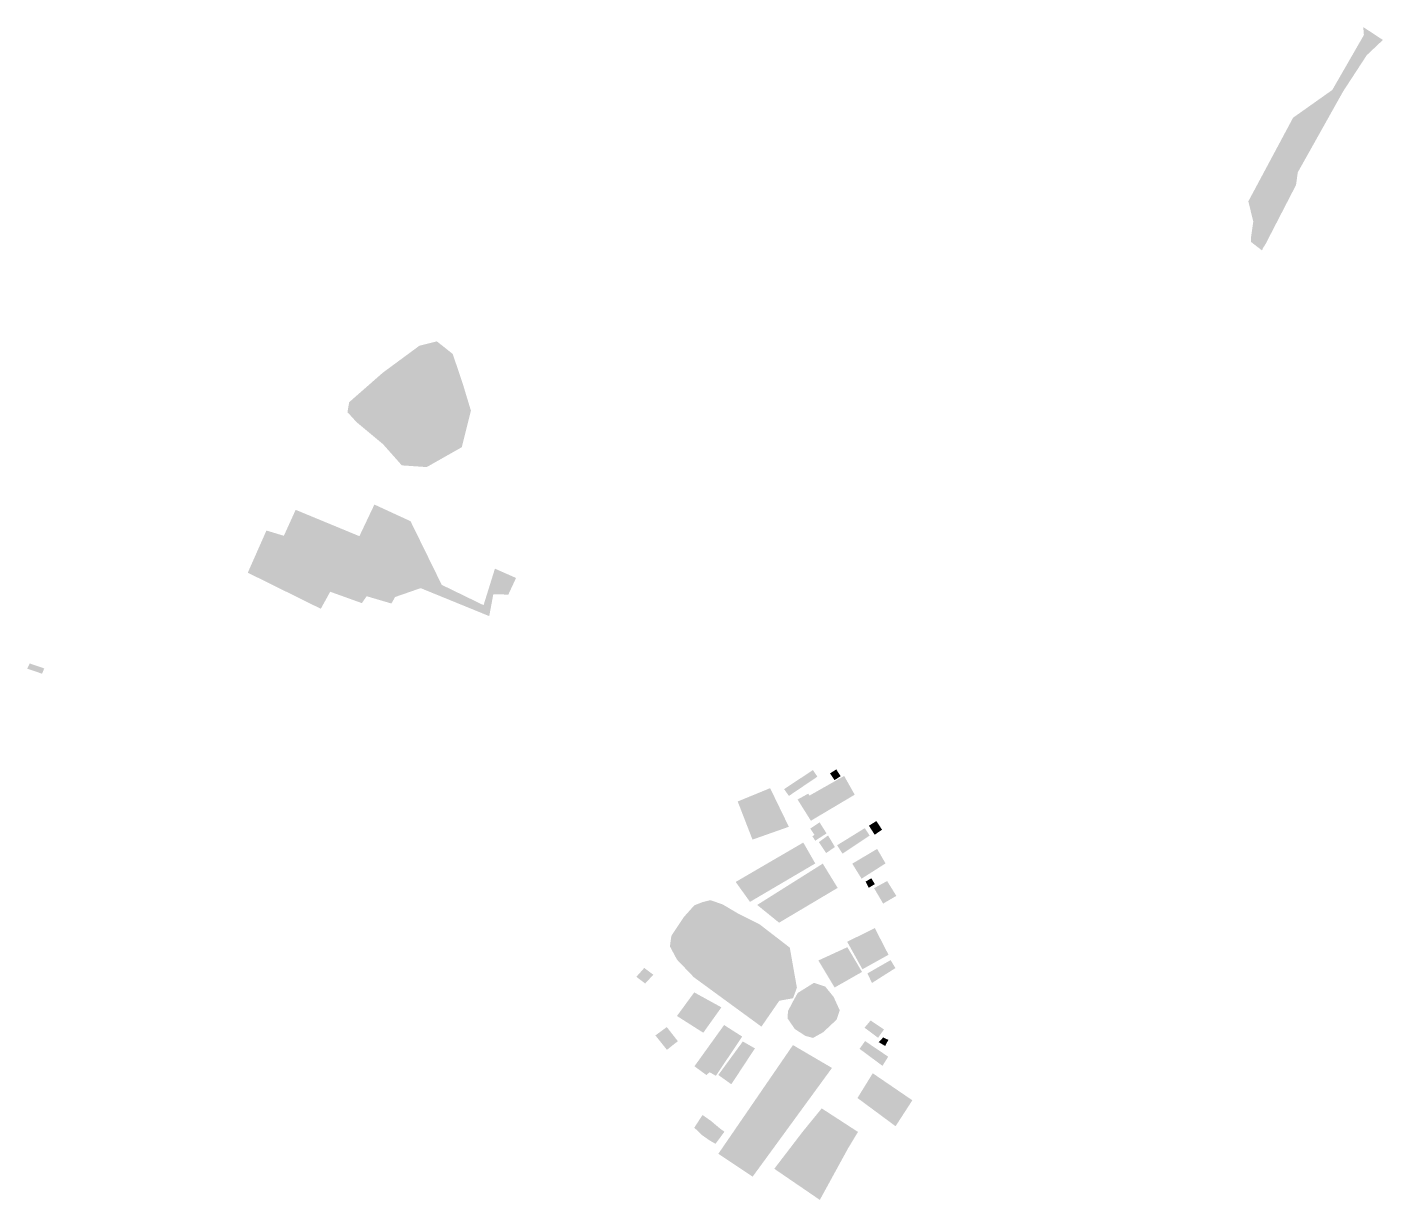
# Model space of a CAD drawing. Header units: feet. Extents: x 746381 to 748823, y 8929786 to 8931900.
import ezdxf

# ---------------------------------------------------------------- set-up
doc = ezdxf.new("R2010")
doc.units = ezdxf.units.FT
doc.header["$MEASUREMENT"] = 0

msp = doc.modelspace()

# ---------------------------------------------------------------- hatches: boundary and pattern name
for points in [[(748585.1, 8931519.8), (748589.3, 8931549.3), (748580.4, 8931585.6), (748661, 8931736.3), (748731.6, 8931786.3), (748788.5, 8931885.3), (748787.4, 8931899.6), (748822.7, 8931876.4), (748793.7, 8931849), (748751.1, 8931783.7), (748669.4, 8931637.8), (748666.3, 8931615.1), (748610.9, 8931507.7), (748606.7, 8931501.3), (748605, 8931497.2), (748585.3, 8931512.4), (748585.1, 8931519.8)], [(746961.1, 8931223.7), (747021.7, 8931276.9), (747087.5, 8931325.4), (747119.1, 8931333.3), (747147.6, 8931310.6), (747166, 8931255.9), (747180.3, 8931208.5), (747163.9, 8931142.6), (747100.7, 8931106.8), (747055.9, 8931109.9), (747022.2, 8931147.9), (746974.3, 8931187.9), (746958, 8931205.8), (746961.1, 8931223.7)], [(746926.9, 8930882.2), (746910, 8930851.5), (746778.5, 8930916.5), (746812.1, 8930992.5), (746843.5, 8930983), (746864.7, 8931029.8), (746979.5, 8930982.3), (747006.5, 8931039.3), (747071.6, 8931009.3), (747127.8, 8930894.6), (747203.1, 8930858), (747223.6, 8930923.8), (747261.6, 8930907), (747247.7, 8930877), (747220.7, 8930877.8), (747213.3, 8930838.3), (747089.8, 8930888.7), (747043.8, 8930872.7), (747037.2, 8930861), (746992.6, 8930874.1), (746983.9, 8930861.7), (746926.9, 8930882.2)], [(746385.8, 8930753), (746412, 8930744), (746408, 8930734.5), (746381.1, 8930743.7), (746385.8, 8930753)], [(747744.4, 8930526.5), (747796.3, 8930561), (747804.3, 8930549), (747753, 8930514.3), (747744.4, 8930526.5)], [(747827.1, 8930554.9), (747838.3, 8930562.1), (747846.1, 8930549.9), (747835.2, 8930542.8), (747827.1, 8930554.9)], [(747768.6, 8930507.8), (747787.7, 8930518.4), (747790, 8930514.9), (747852.5, 8930550.3), (747871.5, 8930516.5), (747792.6, 8930469.6), (747768.6, 8930507.8)], [(747660.8, 8930504.3), (747719.2, 8930528.3), (747752.9, 8930458.7), (747687.4, 8930435.6), (747660.8, 8930504.3)], [(747800.4, 8930433.6), (747795.3, 8930441.8), (747799.1, 8930444), (747791.5, 8930455.4), (747808.3, 8930466.6), (747820.8, 8930446.8), (747800.4, 8930433.6)], [(747897.1, 8930460.6), (747910.5, 8930469), (747920.8, 8930453.4), (747907.5, 8930444.4), (747897.1, 8930460.6)], [(747897.1, 8930460.6), (747910.5, 8930469), (747920.8, 8930453.4), (747907.5, 8930444.4), (747897.1, 8930460.6)], [(747807, 8930431.1), (747823.5, 8930443.1), (747835.9, 8930422.2), (747820, 8930411.4), (747807, 8930431.1)], [(747807, 8930431.1), (747823.5, 8930443.1), (747835.9, 8930422.2), (747820, 8930411.4), (747807, 8930431.1)], [(747839.8, 8930425.4), (747889.6, 8930456.2), (747898.4, 8930442.9), (747849.5, 8930410.3), (747839.8, 8930425.4)], [(747839.8, 8930425.4), (747889.6, 8930456.2), (747898.4, 8930442.9), (747849.5, 8930410.3), (747839.8, 8930425.4)], [(747682.9, 8930323.4), (747657.2, 8930359.3), (747778.9, 8930430.3), (747800.5, 8930392.6), (747682.9, 8930323.4)], [(747682.9, 8930323.4), (747657.2, 8930359.3), (747778.9, 8930430.3), (747800.5, 8930392.6), (747682.9, 8930323.4)], [(747867.1, 8930392.2), (747911.9, 8930418.8), (747927, 8930392.7), (747883.9, 8930365.2), (747867.1, 8930392.2)], [(747867.1, 8930392.2), (747911.9, 8930418.8), (747927, 8930392.7), (747883.9, 8930365.2), (747867.1, 8930392.2)], [(747695.9, 8930317.9), (747814, 8930392.3), (747840.8, 8930348.6), (747735.3, 8930285.9), (747695.9, 8930317.9)], [(747695.9, 8930317.9), (747814, 8930392.3), (747840.8, 8930348.6), (747735.3, 8930285.9), (747695.9, 8930317.9)], [(747891.1, 8930359.9), (747901.4, 8930365.9), (747907.7, 8930355.4), (747896.9, 8930348.8), (747891.1, 8930359.9)], [(747891.1, 8930359.9), (747901.4, 8930365.9), (747907.7, 8930355.4), (747896.9, 8930348.8), (747891.1, 8930359.9)], [(747906.4, 8930348.1), (747929.9, 8930360.9), (747946.5, 8930334.2), (747922.7, 8930320.3), (747906.4, 8930348.1)], [(747581.8, 8930187.6), (747551.4, 8930219.4), (747538.7, 8930243.2), (747541.3, 8930262.1), (747563.8, 8930296.1), (747582.7, 8930317.2), (747597.3, 8930322.9), (747611.4, 8930326.5), (747633.4, 8930319), (747662.5, 8930301.8), (747700.4, 8930282.8), (747754.6, 8930241), (747767.4, 8930168.7), (747760.4, 8930149.7), (747735.7, 8930145.3), (747703.5, 8930098.6), (747581.8, 8930187.6)], [(747858, 8930251.5), (747907.7, 8930276.2), (747932.4, 8930228.1), (747885.4, 8930202), (747858, 8930251.5)], [(747806.1, 8930217.8), (747858.3, 8930241.8), (747884.7, 8930197.2), (747835.3, 8930169.1), (747806.1, 8930217.8)], [(747806.1, 8930217.8), (747858.3, 8930241.8), (747884.7, 8930197.2), (747835.3, 8930169.1), (747806.1, 8930217.8)], [(747478.3, 8930188.4), (747492.5, 8930204.3), (747508.8, 8930192.2), (747494.2, 8930176.3), (747478.3, 8930188.4)], [(747894.4, 8930194.5), (747936.2, 8930218.5), (747944.8, 8930204.1), (747902.6, 8930177.3), (747894.4, 8930194.5)], [(747763.7, 8930094.3), (747750.6, 8930113.3), (747751.3, 8930126.4), (747757.9, 8930139.5), (747768.8, 8930159.2), (747798, 8930177.5), (747818.4, 8930170.9), (747833.7, 8930151.9), (747844.6, 8930127.9), (747838.8, 8930111.1), (747814.7, 8930088.5), (747796.5, 8930078.3), (747782.7, 8930081.9), (747763.7, 8930094.3)], [(747551.4, 8930117.8), (747582.5, 8930160.3), (747631.4, 8930133.4), (747598.8, 8930087.6), (747551.4, 8930117.8)], [(747533.1, 8930097.8), (747553, 8930072.4), (747533.3, 8930056.8), (747512.6, 8930082.8), (747533.1, 8930097.8)], [(747621.5, 8930010), (747610.3, 8930016.4), (747604.3, 8930011.5), (747582.9, 8930027.2), (747636.3, 8930101.5), (747668.9, 8930080.7), (747621.5, 8930010)], [(747889.2, 8930096.7), (747900.2, 8930109.7), (747924.2, 8930093.6), (747913.6, 8930078.5), (747889.2, 8930096.7)], [(747889.2, 8930096.7), (747900.2, 8930109.7), (747924.2, 8930093.6), (747913.6, 8930078.5), (747889.2, 8930096.7)], [(747890.2, 8930072.6), (747931.8, 8930044.5), (747921.5, 8930028), (747880.3, 8930058.6), (747890.2, 8930072.6)], [(747890.2, 8930072.6), (747931.8, 8930044.5), (747921.5, 8930028), (747880.3, 8930058.6), (747890.2, 8930072.6)], [(747914.9, 8930070.6), (747922.8, 8930079.2), (747932.1, 8930074.7), (747926.3, 8930063.7), (747914.9, 8930070.6)], [(747649.3, 8929994.8), (747625.9, 8930011.5), (747670, 8930071.9), (747691.8, 8930059.4), (747649.3, 8929994.8)], [(747760.3, 8930065.4), (747830.6, 8930024.2), (747687.7, 8929828.3), (747625.9, 8929869.5), (747760.3, 8930065.4)], [(747876.5, 8929970), (747904, 8930014.6), (747975.3, 8929965.9), (747945.1, 8929919.2), (747876.5, 8929970)], [(747726.7, 8929842.5), (747777.8, 8929909.3), (747812.1, 8929951.3), (747877.4, 8929908.9), (747859.4, 8929879.1), (747808.7, 8929786.4), (747726.7, 8929842.5)], [(747610.9, 8929893.1), (747597, 8929902.8), (747582.6, 8929916.5), (747597.4, 8929939.4), (747612.2, 8929929.1), (747628.5, 8929915.4), (747636.9, 8929909.2), (747620.8, 8929887.5), (747610.9, 8929893.1)]]:
    msp.add_hatch(color=256).paths.add_polyline_path(points, flags=0)

doc.saveas('drawing.dxf')
